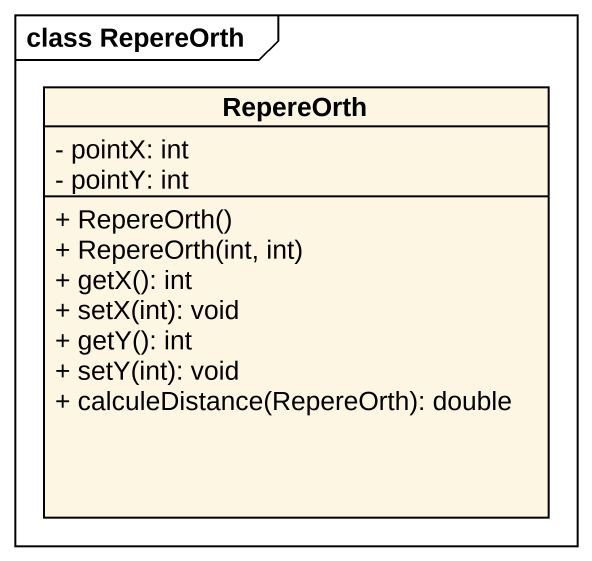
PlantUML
@startuml
mainframe class RepereOrth
hide circle
hide empty members
skinparam classAttributeIconSize 0
class RepereOrth {
  - pointX: int
  - pointY: int
  + RepereOrth()
  + RepereOrth(int, int)
  + getX(): int
  + setX(int): void
  + getY(): int
  + setY(int): void
  + calculeDistance(RepereOrth): double
}
@enduml
